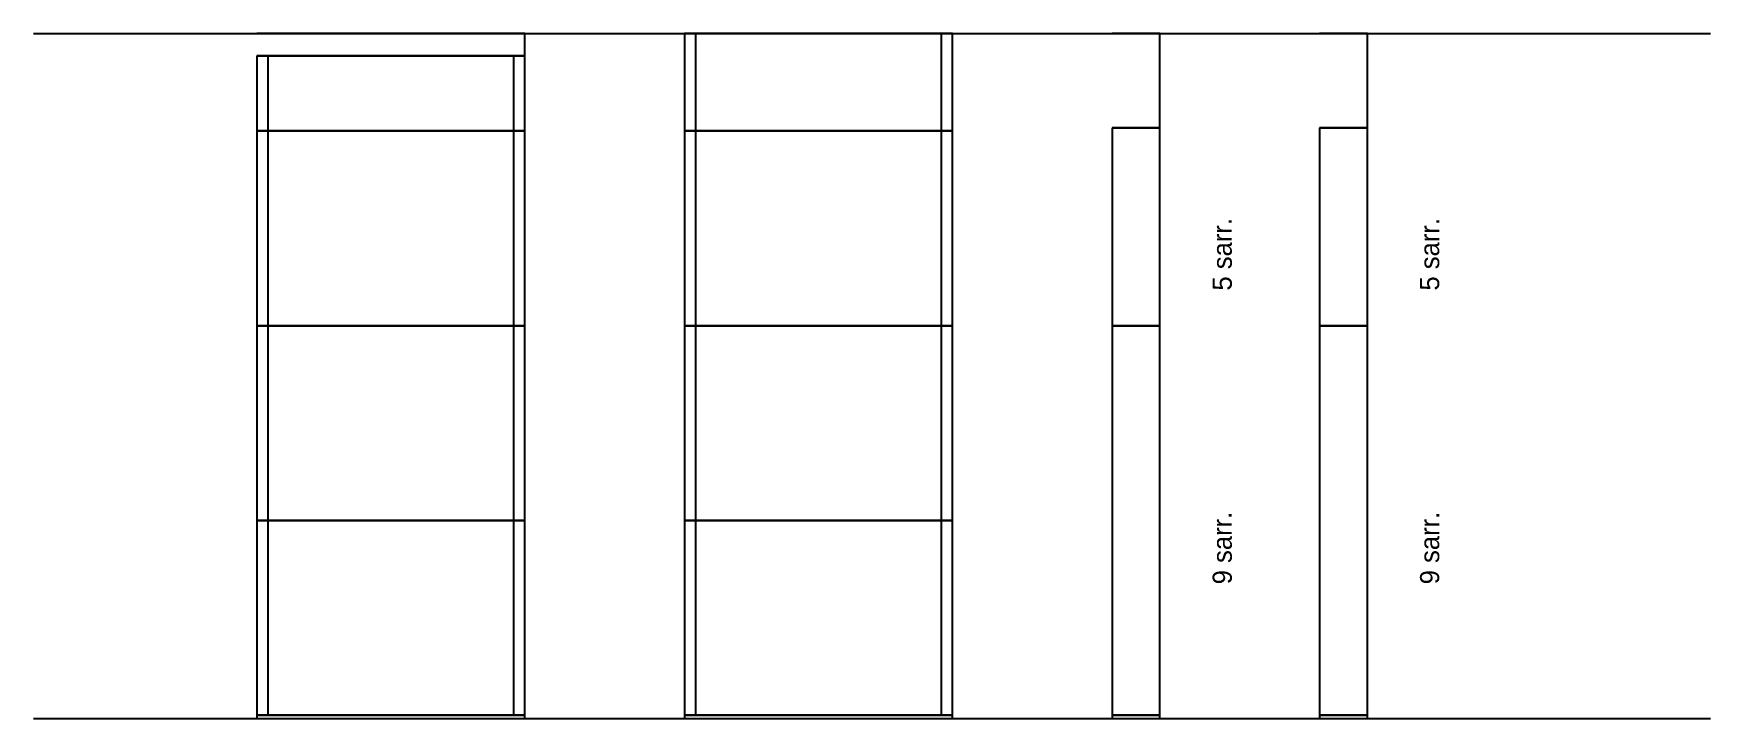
# Model space of a CAD drawing. Header units: metres. Extents: x -7000 to 188, y -529 to 78.
# Drawn here: x -7000 to -5949, y -529 to -100 of the extents above.
import ezdxf

# ---------------------------------------------------------------- set-up
doc = ezdxf.new("R2010")
doc.units = ezdxf.units.M
for name, color, linetype in [('concreto', 7, 'Continuous'), ('Painis', 7, 'Continuous'), ('SARRAFO_PRESSAO', 7, 'Continuous')]:
    doc.layers.add(name, color=color, linetype=linetype)

msp = doc.modelspace()

# ---------------------------------------------------------------- linework, layer by layer
at = {"layer": 'concreto'}
for points in [[(-6860, -114), (-6692, -114), (-6692, -100), (-6860, -100)], [(-6324, -159), (-6294, -159), (-6294, -100), (-6324, -100)], [(-6194, -159), (-6164, -159), (-6164, -100), (-6194, -100)]]:
    msp.add_lwpolyline(points, dxfattribs=at)
at = {"layer": 'Painis'}
for points in [[(-6424, -100), (-6592, -100)], [(-6592, -100), (-6592, -161)], [(-6424, -161), (-6424, -100)], [(-6692, -114), (-6860, -114)], [(-6860, -114), (-6860, -161)], [(-6692, -161), (-6692, -114)], [(-6692, -161), (-6860, -161)], [(-6860, -161), (-6860, -283)], [(-6860, -161), (-6692, -161)], [(-6692, -283), (-6692, -161)], [(-6424, -161), (-6592, -161)], [(-6592, -161), (-6592, -283)], [(-6592, -161), (-6424, -161)], [(-6424, -283), (-6424, -161)], [(-6294, -159), (-6324, -159)], [(-6324, -159), (-6324, -283)], [(-6294, -283), (-6294, -159)], [(-6164, -159), (-6194, -159)], [(-6194, -159), (-6194, -283)], [(-6164, -283), (-6164, -159)], [(-6692, -283), (-6860, -283)], [(-6860, -283), (-6860, -405)], [(-6860, -283), (-6692, -283)], [(-6692, -405), (-6692, -283)], [(-6424, -283), (-6592, -283)], [(-6592, -283), (-6592, -405)], [(-6592, -283), (-6424, -283)], [(-6424, -405), (-6424, -283)], [(-6294, -283), (-6324, -283)], [(-6324, -283), (-6324, -527)], [(-6324, -283), (-6294, -283)], [(-6294, -527), (-6294, -283)], [(-6164, -283), (-6194, -283)], [(-6194, -283), (-6194, -527)], [(-6194, -283), (-6164, -283)], [(-6164, -527), (-6164, -283)], [(-6692, -405), (-6860, -405)], [(-6860, -405), (-6860, -527)], [(-6860, -405), (-6692, -405)], [(-6692, -527), (-6692, -405)], [(-6424, -405), (-6592, -405)], [(-6592, -405), (-6592, -527)], [(-6592, -405), (-6424, -405)], [(-6424, -527), (-6424, -405)], [(-6692, -527), (-6860, -527)], [(-6860, -527), (-6860, -529)], [(-6860, -527), (-6692, -527)], [(-6860, -529), (-6692, -529)], [(-6692, -529), (-6692, -527)], [(-6424, -527), (-6592, -527)], [(-6592, -527), (-6592, -529)], [(-6592, -527), (-6424, -527)], [(-6592, -529), (-6424, -529)], [(-6424, -529), (-6424, -527)], [(-6294, -527), (-6324, -527)], [(-6324, -527), (-6324, -529)], [(-6324, -527), (-6294, -527)], [(-6324, -529), (-6294, -529)], [(-6294, -529), (-6294, -527)], [(-6164, -527), (-6194, -527)], [(-6194, -527), (-6194, -529)], [(-6194, -527), (-6164, -527)], [(-6194, -529), (-6164, -529)], [(-6164, -529), (-6164, -527)]]:
    msp.add_lwpolyline(points, dxfattribs=at)
at = {"layer": 'SARRAFO_PRESSAO'}
for points in [[(-7000, -100), (-5949, -100)], [(-6585, -161), (-6585, -100)], [(-6431, -161), (-6431, -100)], [(-6853, -161), (-6853, -114)], [(-6699, -161), (-6699, -114)], [(-6853, -283), (-6853, -161)], [(-6699, -283), (-6699, -161)], [(-6585, -283), (-6585, -161)], [(-6431, -283), (-6431, -161)], [(-6853, -405), (-6853, -283)], [(-6699, -405), (-6699, -283)], [(-6585, -405), (-6585, -283)], [(-6431, -405), (-6431, -283)], [(-6853, -527), (-6853, -405)], [(-6699, -527), (-6699, -405)], [(-6585, -527), (-6585, -405)], [(-6431, -527), (-6431, -405)], [(-7000, -529), (-5949, -529)]]:
    msp.add_lwpolyline(points, dxfattribs=at)

# ---------------------------------------------------------------- texts
for s, p in [('5 sarr.', (-6249, -261)), ('5 sarr.', (-6119, -261)), ('9 sarr.', (-6249, -445)), ('9 sarr.', (-6119, -445))]:
    msp.add_text(s, height=12, rotation=90).set_placement(p)

doc.saveas('drawing.dxf')
